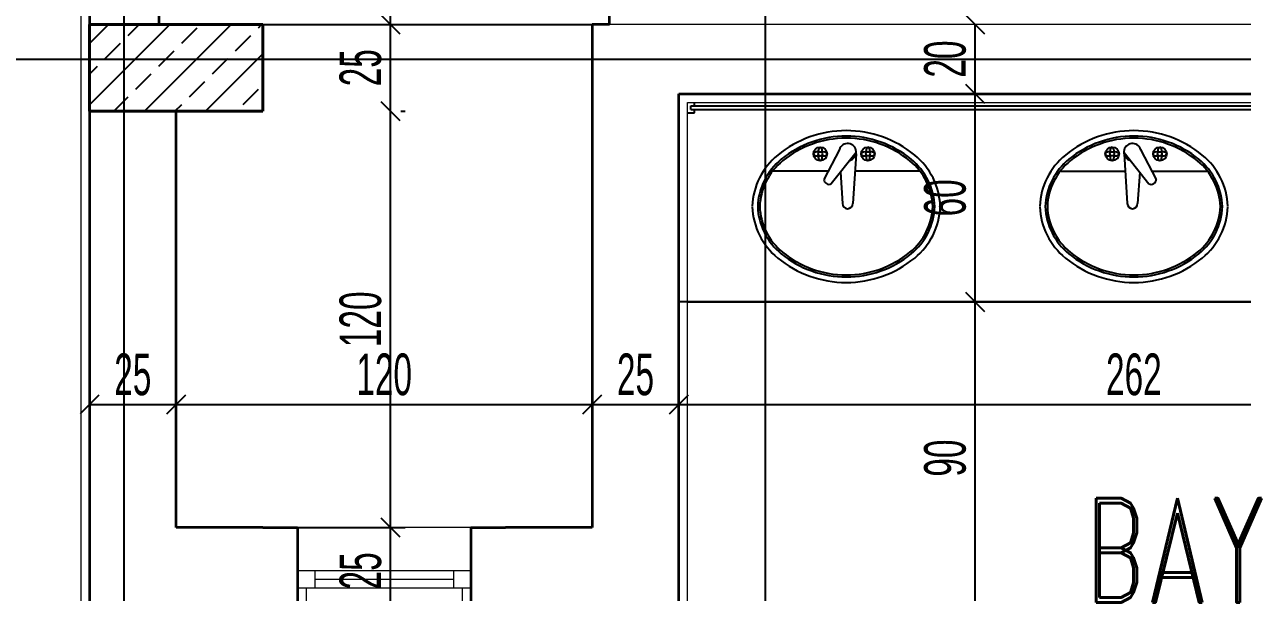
# Model space of a CAD drawing. Header units: inches. Extents: x -7543 to -822, y 102837 to 190349.
# Drawn here: x -835.9851 to -835.9149, y 102837.0949 to 102837.1277 of the extents above; entities that cross this region are included whole.
import ezdxf

# ---------------------------------------------------------------- set-up
doc = ezdxf.new("R2010")
doc.units = ezdxf.units.IN
doc.header["$MEASUREMENT"] = 0
doc.linetypes.add('__ZG_T_P__9', pattern=[22, 1, -10, 1, -10])
doc.linetypes.add('DASHDOTX2', pattern=[2, 1, -0.5, 0, -0.5])
doc.layers.get('0').update_dxf_attribs({"lineweight": 25})
doc.layers.get('Defpoints').update_dxf_attribs({"lineweight": 25})
for name, color, linetype, lineweight in [('AKS', 1, 'Continuous', 25), ('ICOL', 55, 'Continuous', 25), ('İZ DÜŞÜM', 253, 'Continuous', 20), ('KOLON', 2, 'Continuous', 40), ('SIVA', 150, 'Continuous', 15), ('TARAMA', 8, 'Continuous', 25), ('YAZI', 7, 'Continuous', 25)]:
    doc.layers.add(name, color=color, linetype=linetype, lineweight=lineweight)
for name, color, linetype, lineweight, true_color in [('DUVAR', 7, 'Continuous', 35, 0xfc4642), ('PENCERE', 7, 'Continuous', 18, 0xffb360), ('TEFRİŞ', 7, 'Continuous', 25, 0x78462c)]:
    doc.layers.add(name, color=color, linetype=linetype, lineweight=lineweight, true_color=true_color)
doc.styles.add('OLCU', font='tromand.shx', dxfattribs={"width": 0.6, "height": 12})
doc.styles.add('st1', font='romandtw.shx', dxfattribs={"width": 0.7, "height": 40})

# ---------------------------------------------------------------- blocks, each defined once
blk = doc.blocks.new('_Oblique')
at = {"color": 0, "linetype": 'ByBlock', "lineweight": -2}
blk.add_line((-0.5, -0.5), (0.5, 0.5), dxfattribs=at)

msp = doc.modelspace()

# ---------------------------------------------------------------- linework, layer by layer
at = {"layer": 'AKS', "linetype": 'DASHDOTX2', "ltscale": 10}
for p, q in [((-835.9793919987517, 102836.7405371451), (-835.9793919987517, 102837.2268474742)), ((-835.9423919987518, 102836.7405371451), (-835.9423919987518, 102837.2268474742)), ((-836.0219041693523, 102837.1256839999), (-835.5888919987517, 102837.1256839999))]:
    msp.add_line(p, q, dxfattribs=at)
at = {"layer": 'Defpoints', "color": 6}
for p, q in [((-835.9513919641935, 102837.1276839999), (-835.9513923788185, 102837.1876841657)), ((-835.981391998751, 102836.7776839999), (-835.9813919641934, 102837.1276839999)), ((-835.9813919641934, 102837.1276839999), (-835.9513919641935, 102837.1276839999))]:
    msp.add_line(p, q, dxfattribs=at)
at = {"layer": 'Defpoints', "color": 3}
for p, q in [((-835.8948919987517, 102837.1236839998), (-835.9473919641938, 102837.1236848682)), ((-835.9473919641938, 102837.1236848682), (-835.9473919641939, 102837.0936839998))]:
    msp.add_line(p, q, dxfattribs=at)
at = {"layer": 'DUVAR'}
for p, q in [((-835.9813919641934, 102837.1876839584), (-835.9813919641934, 102837.1276839999)), ((-835.9773919641934, 102837.183683986), (-835.9773919641934, 102837.1276839999)), ((-835.9513919641935, 102837.1276839999), (-835.9513919641935, 102837.1436839998)), ((-835.9513919641935, 102837.1276839999), (-835.9523919641938, 102837.1276839999)), ((-835.9523919641938, 102837.1276839999), (-835.9523919641938, 102837.0986839999)), ((-835.9473919641938, 102837.1236848682), (-835.8948920649077, 102837.1236839999)), ((-835.9473919641939, 102837.0936839998), (-835.9473919641938, 102837.1236848682)), ((-835.9813919641938, 102837.1226839999), (-835.9813919641938, 102837.1146839999)), ((-835.9763919641938, 102837.0986839999), (-835.9763919641938, 102837.1226839999)), ((-835.9813919641938, 102837.1146839999), (-835.9813919641938, 102837.0936839998)), ((-835.947392228818, 102837.1116848682), (-835.9473919641938, 102837.1116848682)), ((-835.9713919641938, 102837.0986839999), (-835.9763919641938, 102837.0986839999)), ((-835.9713919641938, 102837.0986839999), (-835.9693919641938, 102837.0986839999)), ((-835.9693919641938, 102837.0986839999), (-835.9693919641938, 102837.0936839998)), ((-835.9593919641939, 102837.0986839999), (-835.9593919641939, 102837.0936839998)), ((-835.9593919641939, 102837.0986839999), (-835.9573919641939, 102837.0986839999)), ((-835.9523919641938, 102837.0986839999), (-835.9573919641939, 102837.0986839999))]:
    msp.add_line(p, q, dxfattribs=at)
at = {"layer": 'ICOL'}
for p, q in [((-835.9640219560608, 102837.1276839999), (-835.9640219560608, 102837.1836840637)), ((-835.9640219560608, 102837.1226839999), (-835.9640219560608, 102837.1276839999)), ((-835.9302978822542, 102837.1236845716), (-835.9302978822542, 102837.1276845624)), ((-835.9302978822542, 102837.1116834386), (-835.9302978822542, 102837.1236845716)), ((-835.9640219560608, 102837.0986839999), (-835.9640219560608, 102837.1226839999)), ((-835.9302978822542, 102837.0936839998), (-835.9302978822542, 102837.1116834386)), ((-835.9813919641938, 102837.1057679913), (-835.9763919641938, 102837.1057679913)), ((-835.9763919641938, 102837.1057679913), (-835.9523919641938, 102837.1057679913)), ((-835.9523919641938, 102837.1057679913), (-835.9473919641938, 102837.1057679913)), ((-835.9473919641938, 102837.1057679913), (-835.8948919987515, 102837.1057679913)), ((-835.9640219560608, 102837.0936839998), (-835.9640219560608, 102837.0986839999))]:
    msp.add_line(p, q, dxfattribs=at)
at = {"layer": 'ICOL', "color": 53}
for p, q in [((-835.9638916096952, 102837.1276839999), (-835.9631819560608, 102837.1276839999)), ((-835.9638916096952, 102837.1276839999), (-835.9631819560608, 102837.1276839999)), ((-835.9318632239747, 102837.1236845716), (-835.9311378822542, 102837.1236845716)), ((-835.9318632239747, 102837.1236845716), (-835.9311378822542, 102837.1236845716)), ((-835.9634350522945, 102837.1226839999), (-835.9631819560608, 102837.1226839999)), ((-835.9634350522945, 102837.1226839999), (-835.9631819560608, 102837.1226839999)), ((-835.9317522796437, 102837.1116834386), (-835.9311378822542, 102837.1116834386)), ((-835.9317522796437, 102837.1116834386), (-835.9311378822542, 102837.1116834386)), ((-835.9813919641938, 102837.1081679913), (-835.9813919641938, 102837.1066079913)), ((-835.9763919641938, 102837.1081679913), (-835.9763919641938, 102837.1066079913)), ((-835.9763919641938, 102837.1081679913), (-835.9763919641938, 102837.1066079913)), ((-835.9523919641938, 102837.1050389989), (-835.9523919641938, 102837.1066079913)), ((-835.9523919641938, 102837.1050389989), (-835.9523919641938, 102837.1066079913)), ((-835.9473919641938, 102837.1046479012), (-835.9473919641938, 102837.1066079913)), ((-835.9473919641938, 102837.1046479012), (-835.9473919641938, 102837.1066079913)), ((-835.9695213322552, 102837.0986839999), (-835.9631819560608, 102837.0986839999)), ((-835.9695213322552, 102837.0986839999), (-835.9631819560608, 102837.0986839999))]:
    msp.add_line(p, q, dxfattribs=at)
at = {"layer": 'İZ DÜŞÜM', "linetype": '__ZG_T_P__9'}
for p, q in [((-835.7688919987509, 102837.1276839999), (-835.981391998751, 102837.1276839999)), ((-835.981391998751, 102837.1276839999), (-835.981391998751, 102836.7776839999))]:
    msp.add_line(p, q, dxfattribs=at)
at = {"layer": 'KOLON'}
for p, q in [((-835.9713919987518, 102837.1276839999), (-835.9813919987517, 102837.1276839999)), ((-835.9813919987517, 102837.1276839999), (-835.9813919987517, 102837.1226839999)), ((-835.9813919641938, 102837.1276839999), (-835.9813919641938, 102837.1226839999)), ((-835.9713919987518, 102837.1276839999), (-835.9813919641938, 102837.1276839999)), ((-835.9713919987518, 102837.1226839999), (-835.9713919987518, 102837.1276839999)), ((-835.9813919987517, 102837.1226839999), (-835.9713919987518, 102837.1226839999)), ((-835.9763919641938, 102837.1226839999), (-835.9713919987518, 102837.1226839999))]:
    msp.add_line(p, q, dxfattribs=at)
at = {"layer": 'PENCERE'}
for p, q in [((-835.9593919641939, 102837.0986839999), (-835.9693919641938, 102837.0986839999)), ((-835.9593919641939, 102837.0961839998), (-835.9693919641938, 102837.0961839998)), ((-835.9683919641939, 102837.0961839998), (-835.9683919641939, 102837.0951839999)), ((-835.9603919641938, 102837.0961839998), (-835.9603919641938, 102837.0951839999)), ((-835.9603919641938, 102837.0956839999), (-835.9683919641939, 102837.0956839999)), ((-835.9593919641939, 102837.0951839999), (-835.9693919641938, 102837.0951839999))]:
    msp.add_line(p, q, dxfattribs=at)
at = {"layer": 'SIVA'}
for p, q in [((-835.9818919641934, 102837.1881839549), (-835.9818919641934, 102837.1271839999)), ((-835.9818919641939, 102837.1281839999), (-835.9818919641938, 102837.1146839999)), ((-835.9468919641938, 102837.0931839999), (-835.9468919641938, 102837.1231848599)), ((-835.9468919641938, 102837.1231848599), (-835.8953919987518, 102837.1231840081)), ((-835.9818919641938, 102837.1146839999), (-835.9818919641938, 102837.0931839999)), ((-835.9688919641939, 102837.0951839999), (-835.9688919641939, 102837.0931839999)), ((-835.9598919641938, 102837.0951839999), (-835.9598919641938, 102837.0931839999))]:
    msp.add_line(p, q, dxfattribs=at)
at = {"layer": 'TARAMA'}
for p, q in [((-835.9813919641938, 102837.1265887668), (-835.9802967311832, 102837.1276839999)), ((-835.9813919641938, 102837.1230532329), (-835.9767611972773, 102837.1276839999)), ((-835.9791603640083, 102837.1270526001), (-835.9785289642332, 102837.1276839999)), ((-835.9782256633713, 102837.1226839999), (-835.9732256633713, 102837.1276839999)), ((-835.9716473544581, 102837.1274945418), (-835.9714578964214, 102837.1276839999)), ((-835.9760667718406, 102837.1266106583), (-835.9751828883641, 102837.1274945418)), ((-835.9729731796729, 102837.1261687166), (-835.9720892961964, 102837.1270526001)), ((-835.980486189223, 102837.1257267749), (-835.9796023057465, 102837.1266106583)), ((-835.9773925970553, 102837.1252848331), (-835.9765087135788, 102837.1261687166)), ((-835.9746901294654, 102837.1226839999), (-835.9713919987518, 102837.1259821306)), ((-835.9742990048876, 102837.1248428914), (-835.9734151214111, 102837.1257267749)), ((-835.9813919641938, 102837.1248209999), (-835.9809281309613, 102837.1252848331)), ((-835.97871842227, 102837.1239590079), (-835.9778345387936, 102837.1248428914)), ((-835.9756248301023, 102837.1235170662), (-835.9747409466258, 102837.1244009497)), ((-835.9799934303272, 102837.1226839999), (-835.9791603640083, 102837.1235170662)), ((-835.9725312379346, 102837.1230751244), (-835.9716473544581, 102837.1239590079)), ((-835.9764578964214, 102837.1226839999), (-835.9760667718406, 102837.1230751244))]:
    msp.add_line(p, q, dxfattribs=at)
at = {"layer": 'TEFRİŞ'}
for p, q in [((-835.9466919641939, 102837.1229848566), (-835.8955919987519, 102837.1229840114)), ((-835.9466919641939, 102837.1227848566), (-835.9466919641939, 102837.1229848566)), ((-835.9466919641939, 102837.1227848566), (-835.8955919987519, 102837.1227840114)), ((-835.9464919641938, 102837.1229848533), (-835.9464919641938, 102837.1231848599)), ((-835.9464919641938, 102837.1225848533), (-835.9464919641938, 102837.1227848533)), ((-835.9468919741172, 102837.1225848599), (-835.9464919641938, 102837.1225848533)), ((-835.9381218917708, 102837.1204728061), (-835.9390244250017, 102837.1187499507)), ((-835.937170004744, 102837.1203046152), (-835.9385965315885, 102837.1184883885)), ((-835.937166326022, 102837.120227362), (-835.9373558306356, 102837.1173551619)), ((-835.9217091932162, 102837.120227362), (-835.9215196886025, 102837.1173551619)), ((-835.9217055144941, 102837.1203046152), (-835.9202789876496, 102837.1184883885)), ((-835.9207536274673, 102837.1204728061), (-835.9198510942365, 102837.1187499507)), ((-835.9387758997397, 102837.1192243632), (-835.9419827386736, 102837.1192243632)), ((-835.9380700149768, 102837.119157927), (-835.9379498306356, 102837.1173551619)), ((-835.933484336857, 102837.1192243632), (-835.9372325027813, 102837.1192243632)), ((-835.9253911823812, 102837.1192243632), (-835.9216430164568, 102837.1192243632)), ((-835.9208055042612, 102837.119157927), (-835.9209256886026, 102837.1173551619)), ((-835.9200996194985, 102837.1192243632), (-835.9168927805645, 102837.1192243632)), ((-835.8948919987515, 102837.1116834386), (-835.9473919641936, 102837.1116834386)), ((-835.9468919641938, 102837.1116848599), (-835.8953919987516, 102837.1116840081))]:
    msp.add_line(p, q, dxfattribs=at)
for centre, radius in [((-835.9392348014742, 102837.1202198416), 0.000396), ((-835.9364837921056, 102837.1202198416), 0.000396), ((-835.9223917271325, 102837.1202198416), 0.000396), ((-835.9196407177639, 102837.1202198416), 0.000396), ((-835.9392299117717, 102837.1202198416), 0.0001231531351216254), ((-835.9364789217861, 102837.1202237597), 0.0001231531351216254), ((-835.922396597452, 102837.1202237597), 0.0001231531351216254), ((-835.9196456074665, 102837.1202198416), 0.0001231531351216254)]:
    msp.add_circle(centre, radius, dxfattribs=at)
for centre, radius, start, end in [((-835.9377335377653, 102837.1153204123), 0.006240643199999934, 90, 129.2370000193347), ((-835.9377335377653, 102837.1153204123), 0.006240643199999806, 50.76299998066528, 90), ((-835.9211419814728, 102837.1153204123), 0.006240643199999806, 90, 129.2370000193347), ((-835.9211419814728, 102837.1153204123), 0.006240643199999934, 50.76299998066528, 90), ((-835.9377335377653, 102837.1153204123), 0.005923843199999931, 90, 129.2370000193347), ((-835.9377335377653, 102837.1153204123), 0.005805043200000025, 90, 129.2370000193347), ((-835.9391175680673, 102837.1204178416), 0.0002276512858432555, 119.5702491637003, 210.1375237861861), ((-835.939342255476, 102837.1204178416), 0.0002276512857726221, 330.9566692286438, 60.42975083629976), ((-835.9376528409883, 102837.1203219605), 0.000495000000000001, 284.1124586443228, 163.6036056822805), ((-835.9377335377653, 102837.1153204123), 0.005923843200000094, 50.76299998066528, 90), ((-835.9377335377653, 102837.1153204123), 0.005805043200000022, 50.76299998066528, 90), ((-835.9363665586986, 102837.1204178416), 0.0002276512857726221, 119.5702491637003, 209.0433307713562), ((-835.9365912461074, 102837.1204178416), 0.0002276512858558945, 329.8624762138139, 60.42975083629976), ((-835.9211419814728, 102837.1153204123), 0.005923843200000094, 90, 129.2370000193347), ((-835.9211419814728, 102837.1153204123), 0.005805043200000022, 90, 129.2370000193347), ((-835.9222842731307, 102837.1204178416), 0.0002276512858558945, 119.5702491637003, 210.1375237861861), ((-835.9225089605395, 102837.1204178416), 0.0002276512857726221, 330.9566692286438, 60.42975083629976), ((-835.9212226782498, 102837.1203219605), 0.000495000000000001, 16.39639431771953, 255.8875413556773), ((-835.9211419814728, 102837.1153204123), 0.005923843199999931, 50.76299998066528, 90), ((-835.9211419814728, 102837.1153204123), 0.005805043200000025, 50.76299998066528, 90), ((-835.9195332637621, 102837.1204178416), 0.0002276512857726221, 119.5702491637003, 209.0433307713562), ((-835.9197579511708, 102837.1204178416), 0.0002276512858432555, 329.8624762138139, 60.42975083629976), ((-835.9391521879653, 102837.1170427747), 0.004009302000000195, 129.1040001214614, 177.7880000505583), ((-835.9391521879653, 102837.1170427747), 0.004009302000000195, 129.1040001214614, 177.7880000505583), ((-835.9391521879653, 102837.1170427747), 0.003692501999999998, 129.0919999327343, 177.7880000505583), ((-835.9394301672872, 102837.1201074979), 0.0002276512857357263, 59.44757169635704, 150.4297510106238), ((-835.9394301672872, 102837.1203321853), 0.0002276512857288755, 209.5702489893762, 300.552428303643), ((-835.9391175680673, 102837.1200218416), 0.0002276512857533367, 149.8624762138139, 240.4297508362997), ((-835.939342255476, 102837.1200218416), 0.0002276512857288755, 299.5702491637002, 29.04333077135618), ((-835.9390341672872, 102837.1201074979), 0.0002276512857511511, 29.57024898937614, 118.625399591624), ((-835.9390341672872, 102837.1203321853), 0.0002276512857418904, 241.374600408376, 330.4297510106239), ((-835.9366746468875, 102837.1201074979), 0.0002276512857288755, 61.37460040837602, 150.4297510106238), ((-835.9366746468875, 102837.1203321853), 0.0002276512857541603, 209.5702489893762, 298.625399591624), ((-835.9363665586988, 102837.1200218416), 0.0002276512857162366, 150.9566692286438, 240.4297508362997), ((-835.9365912461074, 102837.1200218416), 0.0002276512857533367, 299.5702491637002, 30.13752378618609), ((-835.9362786468874, 102837.1201074979), 0.0002276512857357263, 29.57024898937614, 120.552428303643), ((-835.9362786468874, 102837.1203321853), 0.0002276512857288755, 239.447571696357, 330.4297510106239), ((-835.9363148875652, 102837.1170427747), 0.003692502000000143, 2.211999949441666, 50.90800006726572), ((-835.9363148875652, 102837.1170427747), 0.004009302000000322, 2.211999949441666, 50.89599987853862), ((-835.9363148875652, 102837.1170427747), 0.004009302000000322, 2.211999949441666, 50.89599987853862), ((-835.9225606316728, 102837.1170427747), 0.004009302000000322, 129.1040001214614, 177.7880000505583), ((-835.9225606316728, 102837.1170427747), 0.004009302000000322, 129.1040001214614, 177.7880000505583), ((-835.9225606316728, 102837.1170427747), 0.003692502000000143, 129.0919999327343, 177.7880000505583), ((-835.9225968723506, 102837.1201074979), 0.0002276512857357263, 59.44757169635704, 150.4297510106238), ((-835.9225968723506, 102837.1203321853), 0.0002276512857288755, 209.5702489893762, 300.552428303643), ((-835.9222842731308, 102837.1200218416), 0.0002276512857533367, 149.8624762138139, 240.4297508362997), ((-835.9225089605394, 102837.1200218416), 0.0002276512857162366, 299.5702491637002, 29.04333077135618), ((-835.9222008723506, 102837.1201074979), 0.0002276512857288755, 29.57024898937614, 118.625399591624), ((-835.9222008723506, 102837.1203321853), 0.0002276512857541603, 241.374600408376, 330.4297510106239), ((-835.9198413519509, 102837.1201074979), 0.0002276512857511511, 61.37460040837602, 150.4297510106238), ((-835.9198413519509, 102837.1203321853), 0.0002276512857418904, 209.5702489893762, 298.625399591624), ((-835.9195332637621, 102837.1200218416), 0.0002276512857288755, 150.9566692286438, 240.4297508362997), ((-835.9197579511708, 102837.1200218416), 0.0002276512857533367, 299.5702491637002, 30.13752378618609), ((-835.9194453519509, 102837.1201074979), 0.0002276512857357263, 29.57024898937614, 120.552428303643), ((-835.9194453519509, 102837.1203321853), 0.0002276512857288755, 239.447571696357, 330.4297510106239), ((-835.9197233312728, 102837.1170427747), 0.003692501999999998, 2.211999949441666, 50.90800006726572), ((-835.9197233312728, 102837.1170427747), 0.004009302000000195, 2.211999949441666, 50.89599987853862), ((-835.9197233312728, 102837.1170427747), 0.004009302000000195, 2.211999949441666, 50.89599987853862), ((-835.9391521879653, 102837.1170427747), 0.003573702000000159, 129.0879999532143, 177.7149999711971), ((-835.9363148875652, 102837.1170427747), 0.003573702000000087, 2.285000028802902, 50.91200004678569), ((-835.9225606316728, 102837.1170427747), 0.003573702000000087, 129.0879999532143, 177.7149999711971), ((-835.9197233312728, 102837.1170427747), 0.003573702000000159, 2.285000028802902, 50.91200004678569), ((-835.938722062437, 102837.1187638104), 0.0003026800512815798, 182.6244994912368, 294.502387392116), ((-835.920153456801, 102837.1187638104), 0.0003026800512815798, 245.497612607884, 357.3755005087631), ((-835.9391521879653, 102837.1173277561), 0.004009302000000044, 182.2119999494416, 230.8959998785386), ((-835.9391521879653, 102837.1173277561), 0.003692502000000143, 182.2119999494416, 230.9080000672657), ((-835.9391521879653, 102837.1173277561), 0.003573702000000365, 182.2850000288029, 230.9120000467857), ((-835.9376528306356, 102837.1173551619), 0.0002970000000000001, 180, 0), ((-835.9363148875652, 102837.1173277561), 0.003573702000000159, 309.0879999532143, 357.7149999711971), ((-835.9363148875652, 102837.1173277561), 0.003692501999999998, 309.0919999327343, 357.7880000505583), ((-835.9363148875652, 102837.1173277561), 0.004009302000000195, 309.1040001214614, 357.7880000505583), ((-835.9363148875652, 102837.1173277561), 0.004009302000000195, 309.1040001214614, 357.7880000505583), ((-835.9225606316728, 102837.1173277561), 0.004009302000000195, 182.2119999494416, 230.8959998785386), ((-835.9225606316728, 102837.1173277561), 0.004009302000000195, 182.2119999494416, 230.8959998785386), ((-835.9225606316728, 102837.1173277561), 0.003692501999999998, 182.2119999494416, 230.9080000672657), ((-835.9225606316728, 102837.1173277561), 0.003573702000000159, 182.2850000288029, 230.9120000467857), ((-835.9212226886025, 102837.1173551619), 0.0002970000000000001, 180, 0), ((-835.9197233312728, 102837.1173277561), 0.003573702000000365, 309.0879999532143, 357.7149999711971), ((-835.9197233312728, 102837.1173277561), 0.003692502000000143, 309.0919999327343, 357.7880000505583), ((-835.9197233312728, 102837.1173277561), 0.004009302000000044, 309.1040001214614, 357.7880000505583), ((-835.9377335377653, 102837.1190500987), 0.005923862999999955, 230.7629999806653, 270), ((-835.9377335377653, 102837.1190500987), 0.005805062999999882, 230.7629999806653, 270), ((-835.9377335377653, 102837.1190500987), 0.005805043200000025, 270, 309.2370000193347), ((-835.9377335377653, 102837.1190500987), 0.005923843199999931, 270, 309.2370000193347), ((-835.9211419814728, 102837.1190500987), 0.005923843199999931, 230.7629999806653, 270), ((-835.9211419814728, 102837.1190500987), 0.005805043200000025, 230.7629999806653, 270), ((-835.9211419814728, 102837.1190500987), 0.005805062999999882, 270, 309.2370000193347), ((-835.9211419814728, 102837.1190500987), 0.005923862999999955, 270, 309.2370000193347), ((-835.9377335377653, 102837.1190500987), 0.006240663000000026, 230.7629999806653, 270), ((-835.9377335377653, 102837.1190500987), 0.006240643200000211, 270, 309.2370000193347), ((-835.9377335377653, 102837.1190500987), 0.006240643200000211, 270, 309.2370000193347), ((-835.9211419814728, 102837.1190500987), 0.006240643200000211, 230.7629999806653, 270), ((-835.9211419814728, 102837.1190500987), 0.006240643200000211, 230.7629999806653, 270), ((-835.9211419814728, 102837.1190500987), 0.006240663000000026, 270, 309.2370000193347)]:
    msp.add_arc(centre, radius, start, end, dxfattribs=at)

# ---------------------------------------------------------------- block references
at = {"layer": 'ICOL'}
for p, xscale, yscale, zscale, rotation in [((-835.9640219560608, 102837.1276839999), 0.001080000001820736, 0.001080000001820736, 0.001080000001820736, 270), ((-835.9640219560608, 102837.1276839999), 0.001080000001820736, 0.001080000001820736, 0.001080000001820736, 90), ((-835.9302978822542, 102837.1276845624), 0.001080000001820736, 0.001080000001820736, 0.001080000001820736, 270), ((-835.9302978822542, 102837.1276845624), 0.001080000001820736, 0.001080000001820736, 0.001080000001820736, 90), ((-835.9302978822542, 102837.1236845716), 0.001080000001820736, 0.001080000001820736, 0.001080000001820736, 270), ((-835.9302978822542, 102837.1236845716), 0.001080000001820736, 0.001080000001820736, 0.001080000001820736, 90), ((-835.9640219560608, 102837.1226839999), 0.001080000001820736, 0.001080000001820736, 0.001080000001820736, 270), ((-835.9640219560608, 102837.1226839999), 0.001080000001820736, 0.001080000001820736, 0.001080000001820736, 90), ((-835.9302978822542, 102837.1116834386), 0.001080000001820736, 0.001080000001820736, 0.001080000001820736, 270), ((-835.9302978822542, 102837.1116834386), 0.001080000001820736, 0.001080000001820736, 0.001080000001820736, 90), ((-835.9813919641938, 102837.1057679913), 0.001080000000001746, 0.001080000000001746, 0.001080000000001746, 180), ((-835.9763919641938, 102837.1057679913), 0.001080000000001746, 0.001080000000001746, 0.001080000000001746, 180), ((-835.9523919641938, 102837.1057679913), 0.001080000000001746, 0.001080000000001746, 0.001080000000001746, 180), ((-835.9473919641938, 102837.1057679913), 0.001080000000001746, 0.001080000000001746, 0.001080000000001746, 180), ((-835.9640219560608, 102837.0986839999), 0.001080000001820736, 0.001080000001820736, 0.001080000001820736, 270), ((-835.9640219560608, 102837.0986839999), 0.001080000001820736, 0.001080000001820736, 0.001080000001820736, 90)]:
    msp.add_blockref('_Oblique', p, dxfattribs=dict(at, xscale=xscale, yscale=yscale, zscale=zscale, rotation=rotation))
at = {"layer": 'ICOL', "xscale": 0.001080000000001746, "yscale": 0.001080000000001746, "zscale": 0.001080000000001746}
for p in [(-835.9763919641938, 102837.1057679913), (-835.9523919641938, 102837.1057679913), (-835.9473919641938, 102837.1057679913)]:
    msp.add_blockref('_Oblique', p, dxfattribs=at)

# ---------------------------------------------------------------- texts
at = {"layer": 'ICOL', "char_height": 0.0024, "attachment_point": 5, "rotation": 90, "style": 'OLCU'}
for s, insert in [('\\A1;25', (-835.9657499560608, 102837.1251839999)), ('\\A1;20', (-835.9320258822543, 102837.125684567)), ('\\A1;60', (-835.9320258822543, 102837.1176840051)), ('\\A1;120', (-835.9657499560608, 102837.1106839999)), ('\\A1;90', (-835.9320258822543, 102837.1026837192)), ('\\A1;25', (-835.9657499560608, 102837.0961839998))]:
    msp.add_mtext(s, dxfattribs=dict(at, insert=insert))
at = {"layer": 'ICOL', "char_height": 0.0024, "attachment_point": 5, "style": 'OLCU'}
for s, insert in [('\\A1;25', (-835.9788919641938, 102837.1074959913)), ('\\A1;120', (-835.9643919641939, 102837.1074959913)), ('\\A1;25', (-835.9498919641939, 102837.1074959913)), ('\\A1;262', (-835.9211419814727, 102837.1074959913))]:
    msp.add_mtext(s, dxfattribs=dict(at, insert=insert))
at = {"layer": 'YAZI', "style": 'st1', "width": 0.7}
msp.add_text('BAY', height=0.006, dxfattribs=at).set_placement((-835.9240331463208, 102837.0943679961))

doc.saveas('drawing.dxf')
